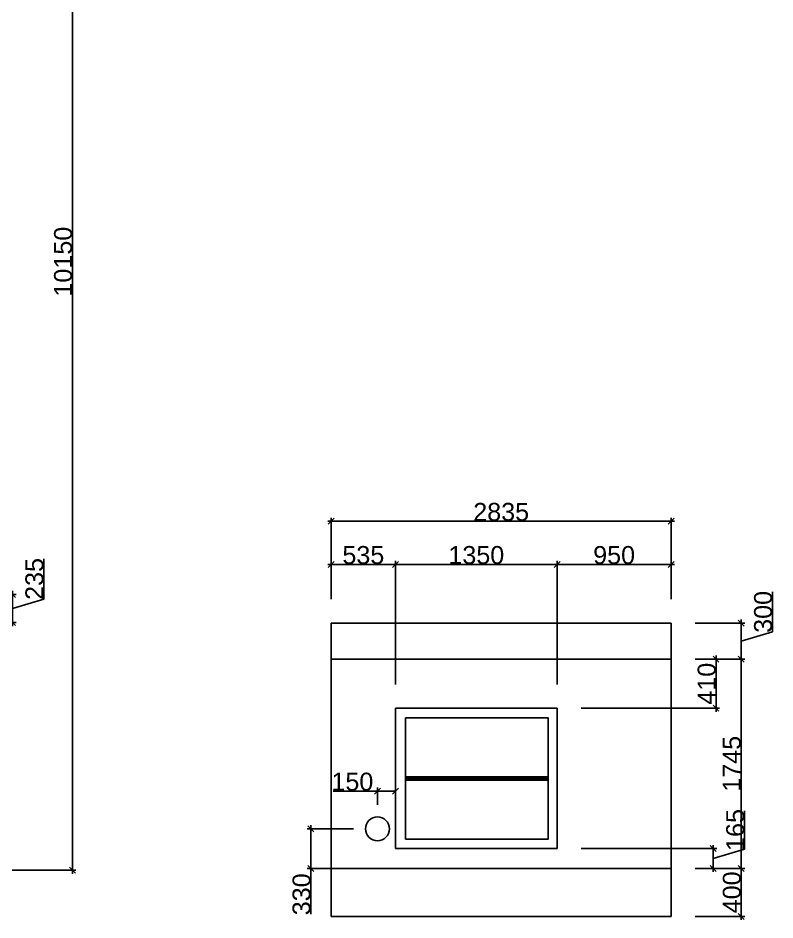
# Model space of a CAD drawing. Header units: millimetres. Extents: x -1666 to 220555, y -7114 to 28673.
# Drawn here: x 10916 to 17232, y -2135 to 5387 of the extents above; entities that cross this region are included whole.
import ezdxf

# ---------------------------------------------------------------- set-up
doc = ezdxf.new("R2010")
doc.units = ezdxf.units.MM
doc.header["$LTSCALE"] = 80
doc.styles.get("Standard").update_dxf_attribs({"font": 'arial.ttf'})
doc.dimstyles.new('ISO-25', dxfattribs={"dimtxt": 150, "dimasz": 50, "dimexe": 30, "dimexo": 200, "dimtad": 1, "dimtxsty": 'Standard', "dimblk": 'OBLIQUE', "dimcen": 2.5, "dimdle": 30, "dimclrd": 3, "dimclre": 3, "dimclrt": 3, "dimadec": 0, "dimazin": 0, "dimtfac": 1, "dimtmove": 0, "dimatfit": 3, "dimfxl": 1, "dimtfillclr": 3, "dimarcsym": 0})

# ---------------------------------------------------------------- blocks, each defined once
blk = doc.blocks.new('_Oblique')
at = {"color": 0, "linetype": 'ByBlock', "lineweight": -2}
blk.add_line((-0.5, -0.5), (0.5, 0.5), dxfattribs=at)
blk = doc.blocks.new('*D78')
at = {"color": 3, "lineweight": -2, "transparency": 16777216}
for p, q in [((11130.8, 540.8), (11130.8, 877.1)), ((10870, 315), (10870, 610)), ((8990, 580), (10900, 580)), ((10870, 462.5), (11130.8, 540.8)), ((8990, 345), (10900, 345))]:
    blk.add_line(p, q, dxfattribs=at)
at = {"layer": 'Defpoints', "color": 0, "transparency": 16777216}
for p in [(8790, 580), (10870, 580), (8790, 345)]:
    blk.add_point(p, dxfattribs=at)
at = {"color": 3, "lineweight": -2, "transparency": 16777216, "xscale": 50, "yscale": 50, "zscale": 50}
for p, rotation in [((10870, 580), 90), ((10870, 345), 270)]:
    blk.add_blockref('_Oblique', p, dxfattribs=dict(at, rotation=rotation))
at = {"color": 3, "transparency": 16777216, "insert": (11053.6, 708.9), "char_height": 150, "attachment_point": 5, "rotation": 90}
blk.add_mtext('235', dxfattribs=at)
blk = doc.blocks.new('*D96')
at = {"color": 3, "lineweight": -2, "transparency": 16777216}
for p, q in [((10465, 8430), (11400, 8430)), ((11370, 8460), (11370, -1750)), ((10465, -1720), (11400, -1720))]:
    blk.add_line(p, q, dxfattribs=at)
at = {"layer": 'Defpoints', "color": 0, "transparency": 16777216}
for p in [(10265, 8430), (10265, -1720), (11370, -1720)]:
    blk.add_point(p, dxfattribs=at)
at = {"color": 3, "lineweight": -2, "transparency": 16777216, "xscale": 50, "yscale": 50, "zscale": 50}
for p, rotation in [((11370, 8430), 90), ((11370, -1720), 270)]:
    blk.add_blockref('_Oblique', p, dxfattribs=dict(at, rotation=rotation))
at = {"color": 3, "transparency": 16777216, "insert": (11292.8, 3355), "char_height": 150, "attachment_point": 5, "rotation": 90}
blk.add_mtext('10150', dxfattribs=at)
blk = doc.blocks.new('*D113')
at = {"color": 3, "lineweight": -2, "transparency": 16777216}
for p, q in [((16565, -1705), (16980, -1705)), ((16950, -2135), (16950, -1675)), ((16565, -2105), (16980, -2105))]:
    blk.add_line(p, q, dxfattribs=at)
at = {"layer": 'Defpoints', "color": 0, "transparency": 16777216}
for p in [(16365, -1705), (16950, -1705), (16365, -2105)]:
    blk.add_point(p, dxfattribs=at)
at = {"color": 3, "lineweight": -2, "transparency": 16777216, "xscale": 50, "yscale": 50, "zscale": 50}
for p, rotation in [((16950, -1705), 90), ((16950, -2105), 270)]:
    blk.add_blockref('_Oblique', p, dxfattribs=dict(at, rotation=rotation))
at = {"color": 3, "transparency": 16777216, "insert": (16872.8, -1905), "char_height": 150, "attachment_point": 5, "rotation": 90}
blk.add_mtext('400', dxfattribs=at)
blk = doc.blocks.new('*D114')
at = {"color": 3, "lineweight": -2, "transparency": 16777216}
for p, q in [((16565, 40), (16980, 40)), ((16950, -1735), (16950, 70)), ((16565, -1705), (16980, -1705))]:
    blk.add_line(p, q, dxfattribs=at)
at = {"layer": 'Defpoints', "color": 0, "transparency": 16777216}
for p in [(16365, 40), (16950, 40), (16365, -1705)]:
    blk.add_point(p, dxfattribs=at)
at = {"color": 3, "lineweight": -2, "transparency": 16777216, "xscale": 50, "yscale": 50, "zscale": 50}
for p, rotation in [((16950, 40), 90), ((16950, -1705), 270)]:
    blk.add_blockref('_Oblique', p, dxfattribs=dict(at, rotation=rotation))
at = {"color": 3, "transparency": 16777216, "insert": (16872.8, -832.5), "char_height": 150, "attachment_point": 5, "rotation": 90}
blk.add_mtext('1745', dxfattribs=at)
blk = doc.blocks.new('*D115')
at = {"color": 3, "lineweight": -2, "transparency": 16777216}
for p, q in [((17210.8, 268.3), (17210.8, 600.3)), ((16565, 340), (16980, 340)), ((16950, 10), (16950, 370)), ((16950, 190), (17210.8, 268.3)), ((16565, 40), (16980, 40))]:
    blk.add_line(p, q, dxfattribs=at)
at = {"layer": 'Defpoints', "color": 0, "transparency": 16777216}
for p in [(16365, 340), (16950, 340), (16365, 40)]:
    blk.add_point(p, dxfattribs=at)
at = {"color": 3, "lineweight": -2, "transparency": 16777216, "xscale": 50, "yscale": 50, "zscale": 50}
for p, rotation in [((16950, 340), 90), ((16950, 40), 270)]:
    blk.add_blockref('_Oblique', p, dxfattribs=dict(at, rotation=rotation))
at = {"color": 3, "transparency": 16777216, "insert": (17133.6, 434.3), "char_height": 150, "attachment_point": 5, "rotation": 90}
blk.add_mtext('300', dxfattribs=at)
blk = doc.blocks.new('*D116')
at = {"color": 3, "lineweight": -2, "transparency": 16777216}
for p, q in [((13530, 540), (13530, 1220)), ((16365, 540), (16365, 1220)), ((16395, 1190), (13500, 1190))]:
    blk.add_line(p, q, dxfattribs=at)
at = {"layer": 'Defpoints', "color": 0, "transparency": 16777216}
for p in [(13530, 1190), (13530, 340), (16365, 340)]:
    blk.add_point(p, dxfattribs=at)
at = {"color": 3, "lineweight": -2, "transparency": 16777216, "xscale": 50, "yscale": 50, "zscale": 50, "rotation": 180}
blk.add_blockref('_Oblique', (13530, 1190), dxfattribs=at)
at = {"color": 3, "lineweight": -2, "transparency": 16777216, "xscale": 50, "yscale": 50, "zscale": 50}
blk.add_blockref('_Oblique', (16365, 1190), dxfattribs=at)
at = {"color": 3, "transparency": 16777216, "insert": (14947.5, 1267.3), "char_height": 150, "attachment_point": 5}
blk.add_mtext('2835', dxfattribs=at)
blk = doc.blocks.new('*D117')
at = {"color": 3, "lineweight": -2, "transparency": 16777216}
for p, q in [((13360, -1345), (13360, -1705)), ((13715, -1375), (13330, -1375)), ((13715, -1705), (13330, -1705)), ((13360, -1705), (13360, -2087))]:
    blk.add_line(p, q, dxfattribs=at)
at = {"layer": 'Defpoints', "color": 0, "transparency": 16777216}
for p in [(13915, -1375), (13360, -1705), (13915, -1705)]:
    blk.add_point(p, dxfattribs=at)
at = {"color": 3, "lineweight": -2, "transparency": 16777216, "xscale": 50, "yscale": 50, "zscale": 50}
for p, rotation in [((13360, -1375), 90), ((13360, -1705), 270)]:
    blk.add_blockref('_Oblique', p, dxfattribs=dict(at, rotation=rotation))
at = {"color": 3, "transparency": 16777216, "insert": (13282.7, -1921), "char_height": 150, "attachment_point": 5, "rotation": 90}
blk.add_mtext('330', dxfattribs=at)
blk = doc.blocks.new('*D118')
at = {"color": 3, "lineweight": -2, "transparency": 16777216}
for p, q in [((13915, -1175), (13915, -1030)), ((14065, -1175), (14065, -1030)), ((13915, -1060), (13547, -1060)), ((14065, -1060), (13885, -1060))]:
    blk.add_line(p, q, dxfattribs=at)
at = {"layer": 'Defpoints', "color": 0, "transparency": 16777216}
for p in [(14065, -1060), (13915, -1375), (14065, -1375)]:
    blk.add_point(p, dxfattribs=at)
at = {"color": 3, "lineweight": -2, "transparency": 16777216, "xscale": 50, "yscale": 50, "zscale": 50, "rotation": 180}
blk.add_blockref('_Oblique', (13915, -1060), dxfattribs=at)
at = {"color": 3, "lineweight": -2, "transparency": 16777216, "xscale": 50, "yscale": 50, "zscale": 50}
blk.add_blockref('_Oblique', (14065, -1060), dxfattribs=at)
at = {"color": 3, "transparency": 16777216, "insert": (13706, -982.8), "char_height": 150, "attachment_point": 5}
blk.add_mtext('150', dxfattribs=at)
blk = doc.blocks.new('*D119')
at = {"color": 3, "lineweight": -2, "transparency": 16777216}
for p, q in [((15385, 830), (16395, 830)), ((15415, -170), (15415, 860)), ((16365, 540), (16365, 860))]:
    blk.add_line(p, q, dxfattribs=at)
at = {"layer": 'Defpoints', "color": 0, "transparency": 16777216}
for p in [(16365, 830), (16365, 340), (15415, -370)]:
    blk.add_point(p, dxfattribs=at)
at = {"color": 3, "lineweight": -2, "transparency": 16777216, "xscale": 50, "yscale": 50, "zscale": 50, "rotation": 180}
blk.add_blockref('_Oblique', (15415, 830), dxfattribs=at)
at = {"color": 3, "lineweight": -2, "transparency": 16777216, "xscale": 50, "yscale": 50, "zscale": 50}
blk.add_blockref('_Oblique', (16365, 830), dxfattribs=at)
at = {"color": 3, "transparency": 16777216, "insert": (15890, 907.2), "char_height": 150, "attachment_point": 5}
blk.add_mtext('950', dxfattribs=at)
blk = doc.blocks.new('*D120')
at = {"color": 3, "lineweight": -2, "transparency": 16777216}
for p, q in [((15445, 830), (14035, 830)), ((14065, -170), (14065, 860)), ((15415, -170), (15415, 860))]:
    blk.add_line(p, q, dxfattribs=at)
at = {"layer": 'Defpoints', "color": 0, "transparency": 16777216}
for p in [(14065, 830), (14065, -370), (15415, -370)]:
    blk.add_point(p, dxfattribs=at)
at = {"color": 3, "lineweight": -2, "transparency": 16777216, "xscale": 50, "yscale": 50, "zscale": 50, "rotation": 180}
blk.add_blockref('_Oblique', (14065, 830), dxfattribs=at)
at = {"color": 3, "lineweight": -2, "transparency": 16777216, "xscale": 50, "yscale": 50, "zscale": 50}
blk.add_blockref('_Oblique', (15415, 830), dxfattribs=at)
at = {"color": 3, "transparency": 16777216, "insert": (14740, 907.3), "char_height": 150, "attachment_point": 5}
blk.add_mtext('1350', dxfattribs=at)
blk = doc.blocks.new('*D121')
at = {"color": 3, "lineweight": -2, "transparency": 16777216}
for p, q in [((14095, 830), (13500, 830)), ((13530, 540), (13530, 860)), ((14065, -170), (14065, 860))]:
    blk.add_line(p, q, dxfattribs=at)
at = {"layer": 'Defpoints', "color": 0, "transparency": 16777216}
for p in [(13530, 830), (13530, 340), (14065, -370)]:
    blk.add_point(p, dxfattribs=at)
at = {"color": 3, "lineweight": -2, "transparency": 16777216, "xscale": 50, "yscale": 50, "zscale": 50, "rotation": 180}
blk.add_blockref('_Oblique', (13530, 830), dxfattribs=at)
at = {"color": 3, "lineweight": -2, "transparency": 16777216, "xscale": 50, "yscale": 50, "zscale": 50}
blk.add_blockref('_Oblique', (14065, 830), dxfattribs=at)
at = {"color": 3, "transparency": 16777216, "insert": (13797.5, 907.3), "char_height": 150, "attachment_point": 5}
blk.add_mtext('535', dxfattribs=at)
blk = doc.blocks.new('*D122')
at = {"color": 3, "lineweight": -2, "transparency": 16777216}
for p, q in [((16978.2, -1544.3), (16978.2, -1224.6)), ((15615, -1540), (16747.5, -1540)), ((16717.5, -1735), (16717.5, -1510)), ((16717.5, -1622.5), (16978.2, -1544.3)), ((16565, -1705), (16747.5, -1705))]:
    blk.add_line(p, q, dxfattribs=at)
at = {"layer": 'Defpoints', "color": 0, "transparency": 16777216}
for p in [(15415, -1540), (16717.5, -1540), (16365, -1705)]:
    blk.add_point(p, dxfattribs=at)
at = {"color": 3, "lineweight": -2, "transparency": 16777216, "xscale": 50, "yscale": 50, "zscale": 50}
for p, rotation in [((16717.5, -1540), 90), ((16717.5, -1705), 270)]:
    blk.add_blockref('_Oblique', p, dxfattribs=dict(at, rotation=rotation))
at = {"color": 3, "transparency": 16777216, "insert": (16901, -1384.5), "char_height": 150, "attachment_point": 5, "rotation": 90}
blk.add_mtext('165', dxfattribs=at)
blk = doc.blocks.new('*D123')
at = {"color": 3, "lineweight": -2, "transparency": 16777216}
for p, q in [((16565, 40), (16770, 40)), ((16740, 70), (16740, -400)), ((15615, -370), (16770, -370))]:
    blk.add_line(p, q, dxfattribs=at)
at = {"layer": 'Defpoints', "color": 0, "transparency": 16777216}
for p in [(16365, 40), (15415, -370), (16740, -370)]:
    blk.add_point(p, dxfattribs=at)
at = {"color": 3, "lineweight": -2, "transparency": 16777216, "xscale": 50, "yscale": 50, "zscale": 50}
for p, rotation in [((16740, 40), 90), ((16740, -370), 270)]:
    blk.add_blockref('_Oblique', p, dxfattribs=dict(at, rotation=rotation))
at = {"color": 3, "transparency": 16777216, "insert": (16662.8, -165), "char_height": 150, "attachment_point": 5, "rotation": 90}
blk.add_mtext('410', dxfattribs=at)

msp = doc.modelspace()

# ---------------------------------------------------------------- linework, layer by layer
at = {"color": 2, "true_color": 0xf1eb1f}
for p, q in [((13530, 340), (13530, -2105)), ((16365, 340), (16365, -2105)), ((14065, -370), (14065, -1540)), ((15415, -370), (15415, -1540))]:
    msp.add_line(p, q, dxfattribs=at)
at = {"color": 41, "true_color": 0xf4ee51}
for p, q in [((13530, 340), (16365, 340)), ((13530, 40), (16365, 40)), ((14065, -370), (15415, -370)), ((14150, -940), (15340, -940)), ((14150, -955), (15340, -955)), ((14150, -970), (15340, -970)), ((14065, -1540), (15415, -1540)), ((13530, -1705), (16365, -1705)), ((13530, -2105), (16365, -2105))]:
    msp.add_line(p, q, dxfattribs=at)
msp.add_lwpolyline([(14150, -1460), (15340, -1460), (15340, -450), (14150, -450)], close=True, dxfattribs=at)
msp.add_circle((13915, -1375), 100, dxfattribs=at)

# ---------------------------------------------------------------- dimensions: what is measured, and where the dimension line sits
for base, p1, p2, picture, middle in [((11370, -1720), (10265, 8430), (10265, -1720), '*D96', (11292.789, 3355)), ((13360, -1705), (13915, -1375), (13915, -1705), '*D117', (13282.738, -1921.024)), ((16950, -1705), (16365, -2105), (16365, -1705), '*D113', (16872.789, -1905))]:
    dim = msp.add_linear_dim(base=base, p1=p1, p2=p2, angle=90, dimstyle='ISO-25', dxfattribs=at)
    dim.commit()
    dim.dimension.update_dxf_attribs({"geometry": picture, "text_midpoint": middle})
for base, p1, p2, picture, middle in [((13530, 1190), (16365, 340), (13530, 340), '*D116', (14947.5, 1267.262)), ((16365, 830), (15415, -370), (16365, 340), '*D119', (15890, 907.211))]:
    dim = msp.add_linear_dim(base=base, p1=p1, p2=p2, dimstyle='ISO-25', dxfattribs=at)
    dim.commit()
    dim.dimension.update_dxf_attribs({"geometry": picture, "text_midpoint": middle})
for base, p1, p2, picture, middle in [((13530, 830), (14065, -370), (13530, 340), '*D121', (13797.5, 907.262)), ((14065, 830), (15415, -370), (14065, -370), '*D120', (14740, 907.262))]:
    dim = msp.add_linear_dim(base=base, p1=p1, p2=p2, dimstyle='ISO-25', override={"dimtmove": 1}, dxfattribs=at)
    dim.commit()
    dim.dimension.update_dxf_attribs({"geometry": picture, "text_midpoint": middle})
for base, p1, p2, picture, middle in [((10870, 580), (8790, 345), (8790, 580), '*D78', (11053.587, 541.38)), ((16950, 340), (16365, 40), (16365, 340), '*D115', (17133.587, 268.88)), ((16740, -370), (16365, 40), (15415, -370), '*D123', (16662.789, -165)), ((16950, 40), (16365, -1705), (16365, 40), '*D114', (16872.789, -832.5)), ((16717.477, -1540), (16365, -1705), (15415, -1540), '*D122', (16900.961, -1543.666))]:
    dim = msp.add_linear_dim(base=base, p1=p1, p2=p2, angle=90, dimstyle='ISO-25', override={"dimtmove": 1}, dxfattribs=at)
    dim.commit()
    dim.dimension.update_dxf_attribs({"geometry": picture, "text_midpoint": middle})
dim = msp.add_linear_dim(base=(14065, -1060), p1=(13915, -1375), p2=(14065, -1375), dimstyle='ISO-25', dxfattribs=at)
dim.commit()
dim.dimension.update_dxf_attribs({"geometry": '*D118', "text_midpoint": (13705.985, -1060), "dimtype": 160})

doc.saveas('drawing.dxf')
